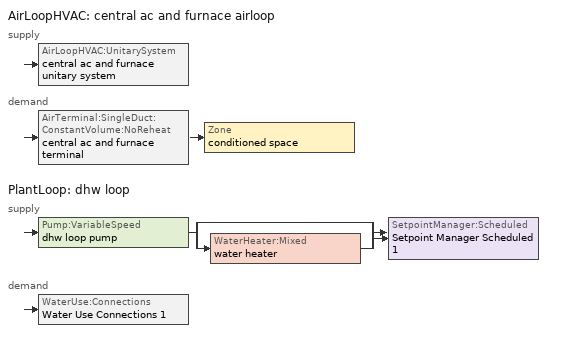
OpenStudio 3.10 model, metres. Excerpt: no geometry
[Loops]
AirLoopHVAC 'central ac and furnace airloop'
 supply: AirLoopHVAC:UnitarySystem 'central ac and furnace unitary system'
 demand: AirTerminal:SingleDuct:ConstantVolume:NoReheat 'central ac and furnace terminal' > Zone 'conditioned space'
PlantLoop 'dhw loop'
 supply: Pump:VariableSpeed 'dhw loop pump' > split
  | bypass
  | WaterHeater:Mixed 'water heater'
  join > SetpointManager:Scheduled 'Setpoint Manager Scheduled 1'
 demand: WaterUse:Connections 'Water Use Connections 1'
[Sizing:Zone]
conditioned space: Zone Cooling Design Supply Air Temperature Input Method=SupplyAirTemperature; Zone Cooling Design Supply Air Temperature {C}=14; Zone Cooling Design Supply Air Temperature Difference {deltaC}=11.11; Zone Heating Design Supply Air Temperature Input Method=SupplyAirTemperature; Zone Heating Design Supply Air Temperature {C}=40; Zone Heating Design Supply Air Temperature Difference {deltaC}=11.11; Zone Cooling Design Supply Air Humidity Ratio {kg-H2O/kg-air}=0.0085; Zone Heating Design Supply Air Humidity Ratio {kg-H2O/kg-air}=0.008; Cooling Design Air Flow Method=DesignDay; Heating Design Air Flow Method=DesignDay; Account for Dedicated Outdoor Air System=No; Dedicated Outdoor Air System Control Strategy=NeutralSupplyAir; Dedicated Outdoor Air Low Setpoint Temperature for Design {C}=autosize; Dedicated Outdoor Air High Setpoint Temperature for Design {C}=autosize; Zone Load Sizing Method=Sensible Load Only No Latent Load; Zone Latent Cooling Design Supply Air Humidity Ratio Input Method=HumidityRatioDifference; Zone Cooling Design Supply Air Humidity Ratio Difference {kgWater/kgDryAir}=0.005; Zone Latent Heating Design Supply Air Humidity Ratio Input Method=HumidityRatioDifference; Zone Humidification Design Supply Air Humidity Ratio Difference {kgWater/kgDryAir}=0.005; Sizing Option=Coincident
[Zone equipment]
conditioned space: central ac and furnace terminal
[Coil:Cooling:DX:SingleSpeed]
central ac and furnace clg coil: Availability Schedule=Always On Discrete; Rated Total Cooling Capacity {W}=19700.8; Rated Sensible Heat Ratio=0.708; Rated COP {W/W}=4.35619; Rated Air Flow Rate {m3/s}=1.00995; Rated Evaporator Fan Power Per Volume Flow Rate 2017 {W/(m3/s)}=773.3; Rated Evaporator Fan Power Per Volume Flow Rate 2023 {W/(m3/s)}=934.4; Total Cooling Capacity Function of Temperature Curve=Cool-CAP-fT1; Total Cooling Capacity Function of Flow Fraction Curve=Cool-CAP-fFF1; Energy Input Ratio Function of Temperature Curve=Cool-EIR-fT1; Energy Input Ratio Function of Flow Fraction Curve=Cool-EIR-fFF1; Part Load Fraction Correlation Curve=Cool-PLF-fPLR1; Minimum Outdoor Dry-Bulb Temperature for Compressor Operation {C}=-25; Nominal Time for Condensate Removal to Begin {s}=1000; Ratio of Initial Moisture Evaporation Rate and Steady State Latent Capacity=1.5; Maximum Cycling Rate {cycles/hr}=3; Latent Capacity Time Constant {s}=45; Condenser Type=AirCooled; Evaporative Condenser Effectiveness=0.9; Evaporative Condenser Air Flow Rate {m3/s}=autosize; Evaporative Condenser Pump Rated Power Consumption {W}=autosize; Crankcase Heater Capacity {W}=53.4992; Maximum Outdoor Dry-Bulb Temperature for Crankcase Heater Operation {C}=10; Basin Heater Capacity {W/K}=0; Basin Heater Setpoint Temperature {C}=2
[Coil:Heating:Gas]
central ac and furnace htg coil: Availability Schedule=Always On Discrete; Gas Burner Efficiency=0.8; Nominal Capacity {W}=45185.4; On Cycle Parasitic Electric Load {W}=0; Off Cycle Parasitic Gas Load {W}=0; Fuel Type=NaturalGas
[EnergyManagementSystem:Sensor]
Name | Output Variable or Output Meter Index Key | Output Variable or Output Meter
central_ac_and_furnace_clg_coil_s | central ac and furnace clg coil | Cooling Coil Total Cooling Energy
central_ac_and_furnace_htg_coil_s | central ac and furnace htg coil | Heating Coil Heating Energy
water_heater_energy | water heater | Water Heater NaturalGas Rate
water_heater_on_cycle_parasitic | water heater | Water Heater On Cycle Parasitic Electricity Rate
water_heater_off_cycle_parasitic | water heater | Water Heater Off Cycle Parasitic Electricity Rate
fridge_tin_s; tin_s | conditioned space | Zone Mean Air Temperature
win_s | conditioned space | Zone Air Humidity Ratio
tout_s | conditioned space | Zone Outdoor Air Drybulb Temperature
conditioned_space_htg_unmet_s | conditioned space | Zone Heating Setpoint Not Met Time
conditioned_space_clg_unmet_s | conditioned space | Zone Cooling Setpoint Not Met Time
[EnergyManagementSystem:Program]
total_loads_program: Set loads_htg_tot = 0; Set loads_clg_tot = 0; If htg_load_cond > 0; Set loads_htg_tot = loads_htg_tot + (htg_load_cond - clg_load_cond) * 1.0; Set loads_htg_tot = loads_htg_tot + (htg_load_duct - clg_load_duct) * 1.0; EndIf; Set loads_htg_tot = (@Max loads_htg_tot 0); If clg_load_cond > 0; Set loads_clg_tot = loads_clg_tot + (clg_load_cond - htg_load_cond) * 1.0; Set loads_clg_tot = loads_clg_tot + (clg_load_duct - htg_load_duct) * 1.0; EndIf; Set loads_clg_tot = (@Max loads_clg_tot 0)
total_airflows_program: Set total_infil_flow_rate = 0; Set total_mechvent_flow_rate = 0; Set total_natvent_flow_rate = 0; Set total_whf_flow_rate = 0; Set total_infil_flow_rate = total_infil_flow_rate + (infil_program_Qinf * 1); Set total_mechvent_flow_rate = total_mechvent_flow_rate + (infil_program_Qfan * 1); Set total_natvent_flow_rate = total_natvent_flow_rate + (natural_vent_program_Qnv * 1); Set total_whf_flow_rate = total_whf_flow_rate + (natural_vent_program_Qwhf * 1)
[EnergyManagementSystem:ProgramCallingManager]
central_ac_and_furnace_supply_fan_disaggregate_program_calling_manager: EndOfSystemTimestepBeforeHVACReporting; central_ac_and_furnace_supply_fan_disaggregate_program
central_ac_and_furnace_supply_fan_disaggregate_program_calling_manager 1: EndOfSystemTimestepBeforeHVACReporting; central_ac_and_furnace_supply_fan_disaggregate_program_1
water_heater_EC_adj_ProgramManager: EndOfSystemTimestepBeforeHVACReporting; water_heater_EC_adj
fridge_schedule_program_calling_manager: BeginZoneTimestepAfterInitHeatBalance; fridge_schedule_program
central_ac_and_furnace_airloop_0_duct_program_calling_manager: EndOfSystemTimestepAfterHVACReporting; central_ac_and_furnace_airloop_0_duct_program
natural_vent_program_calling_manager: BeginZoneTimestepAfterInitHeatBalance; natural_vent_program
crawlspace_unvented_1_duct_leakage_imbalance_infil_program_calling_manager: BeginZoneTimestepAfterInitHeatBalance; crawlspace_unvented_1_duct_leakage_imbalance_infil_program
infil_program_calling_manager: BeginZoneTimestepAfterInitHeatBalance; infil_program
unmet_hours_program_calling_manager: EndOfZoneTimestepBeforeZoneReporting; unmet_hours_program
total_loads_program_calling_manager: EndOfZoneTimestepAfterZoneReporting; total_loads_program
total_airflows_program_calling_manager: EndOfZoneTimestepAfterZoneReporting; total_airflows_program
[EnergyManagementSystem:OutputVariable] Type of Data in Variable=Summed; Update Frequency=SystemTimestep; Units=J
Name | EMS Variable | EMS Program or Subroutine
central ac and furnace supply fan disaggregate clg | central_ac_and_furnace_supply_fan_clg | central_ac_and_furnace_supply_fan_disaggregate_program
central ac and furnace supply fan disaggregate htg primary | central_ac_and_furnace_supply_fan_primary_htg | central_ac_and_furnace_supply_fan_disaggregate_program_1
[AirLoopHVAC:UnitarySystem]
central ac and furnace unitary system: Control Type=Load; Controlling Zone or Thermostat Location=conditioned space; Dehumidification Control Type=None; Availability Schedule=Always On Discrete; Supply Fan=central ac and furnace supply fan; Fan Placement=BlowThrough; Supply Air Fan Operating Mode Schedule=central ac and furnace auto fan schedule; Heating Coil=central ac and furnace htg coil; DX Heating Coil Sizing Ratio=1; Cooling Coil=central ac and furnace clg coil; Use DOAS DX Cooling Coil=No; DOAS DX Cooling Coil Leaving Minimum Air Temperature {C}=2; Latent Load Control=SensibleOnlyLoadControl; Supply Air Flow Rate Method During Cooling Operation=SupplyAirFlowRate; Supply Air Flow Rate During Cooling Operation {m3/s}=0.908971; Supply Air Flow Rate Method During Heating Operation=SupplyAirFlowRate; Supply Air Flow Rate During Heating Operation {m3/s}=1.45549; Supply Air Flow Rate Method When No Cooling or Heating is Required=SupplyAirFlowRate; Supply Air Flow Rate When No Cooling or Heating is Required {m3/s}=0; No Load Supply Air Flow Rate Control Set To Low Speed=Yes; Maximum Supply Air Temperature {C}=48.8889; Maximum Outdoor Dry-Bulb Temperature for Supplemental Heater Operation {C}=21; Ancilliary On-Cycle Electric Power {W}=0; Ancilliary Off-Cycle Electric Power {W}=0
[AirLoopHVAC]
central ac and furnace airloop: Availability Schedule=Always On Discrete; Design Supply Air Flow Rate {m3/s}=1.45549; Design Return Air Flow Fraction of Supply Air Flow=1
[Sizing:System]
central ac and furnace airloop: Central Heating Maximum System Air Flow Ratio=0.3; Preheat Design Temperature {C}=7; Preheat Design Humidity Ratio {kg-H2O/kg-Air}=0.008; Precool Design Temperature {C}=12.8; Precool Design Humidity Ratio {kg-H2O/kg-Air}=0.008; Central Cooling Design Supply Air Temperature {C}=12.8; Central Heating Design Supply Air Temperature {C}=16.7; 100% Outdoor Air in Cooling=Yes; 100% Outdoor Air in Heating=Yes; Central Cooling Design Supply Air Humidity Ratio {kg-H2O/kg-Air}=0.0085; Zone Maximum Outdoor Air Fraction=1; Cooling Supply Air Flow Rate Per Floor Area {m3/s-m2}=0.00996765; Cooling Fraction of Autosized Cooling Supply Air Flow Rate=1; Cooling Supply Air Flow Rate Per Unit Cooling Capacity {m3/s-W}=3.94755e-05; Heating Supply Air Flow Rate Per Floor Area {m3/s-m2}=0.00996765; Heating Fraction of Autosized Heating Supply Air Flow Rate=1; Heating Fraction of Autosized Cooling Supply Air Flow Rate=1; Heating Supply Air Flow Rate Per Unit Heating Capacity {m3/s-W}=3.15882e-05; Cooling Design Capacity Method=CoolingDesignCapacity; Cooling Design Capacity {W}=autosize; Cooling Design Capacity Per Floor Area {W/m2}=234.7; Fraction of Autosized Cooling Design Capacity=1; Heating Design Capacity Method=HeatingDesignCapacity; Heating Design Capacity {W}=autosize; Heating Design Capacity Per Floor Area {W/m2}=157; Fraction of Autosized Heating Design Capacity=1; Central Cooling Capacity Control Method=OnOff; Occupant Diversity=autosize
[AirTerminal:SingleDuct:ConstantVolume:NoReheat]
central ac and furnace terminal: Availability Schedule=Always On Discrete; Maximum Air Flow Rate {m3/s}=1.45549
[External:File]
External File 1: File=in.schedules.csv
[ElectricEquipment:Definition] Design Level Calculation Method=EquipmentLevel
Name | Design Level {W} | Fraction Latent | Fraction Radiant | Fraction Lost
clothes washer | 278.724 | 0.03 | 0.162 | 0.7
dishwasher | 550.531 | 0.3 | 0.18 | 0.4
[PlantLoop]
dhw loop: Fluid Type=Water; Glycol Concentration=0; Maximum Loop Flow Rate {m3/s}=0.01; Plant Loop Volume {m3}=0.003; Load Distribution Scheme=Optimal
[Sizing:Plant]
dhw loop: Loop Type=Heating; Design Loop Exit Temperature {C}=52.6667; Loop Design Temperature Difference {deltaC}=5.55556; Sizing Option=NonCoincident; Zone Timesteps in Averaging Window=1; Coincident Sizing Factor Mode=None
[Pump:VariableSpeed]
dhw loop pump: Rated Flow Rate {m3/s}=0.01; Rated Pump Head {Pa}=1; Rated Power Consumption {W}=0; Motor Efficiency=0.85; Fraction of Motor Inefficiencies to Fluid Stream=0; Coefficient 1 of the Part Load Performance Curve=0; Coefficient 2 of the Part Load Performance Curve=1; Coefficient 3 of the Part Load Performance Curve=0; Coefficient 4 of the Part Load Performance Curve=0; Minimum Flow Rate {m3/s}=0; Pump Control Type=Intermittent; Skin Loss Radiative Fraction=0.5; Design Power Sizing Method=PowerPerFlowPerPressure; Design Electric Power per Unit Flow Rate {W/(m3/s)}=348701.1; Design Shaft Power per Unit Flow Rate per Unit Head {W-s/m3-Pa}=1.28205; Design Minimum Flow Rate Fraction=0
[SetpointManager:Scheduled]
Setpoint Manager Scheduled 1: Control Variable=Temperature; Schedule=dhw temp
[WaterHeater:Mixed]
water heater: Tank Volume {m3}=0.143846; Setpoint Temperature Schedule=water heater setpoint; Deadband Temperature Difference {deltaC}=2; Maximum Temperature Limit {C}=99; Heater Control Type=Cycle; Heater Maximum Capacity {W}=10550.6; Heater Minimum Capacity {W}=0; Heater Fuel Type=NaturalGas; Heater Thermal Efficiency=0.788405; Off Cycle Parasitic Fuel Consumption Rate {W}=0; Off Cycle Parasitic Fuel Type=Electricity; Off Cycle Parasitic Heat Fraction to Tank=0; On Cycle Parasitic Fuel Consumption Rate {W}=0; On Cycle Parasitic Fuel Type=Electricity; On Cycle Parasitic Heat Fraction to Tank=0; Ambient Temperature Indicator=ThermalZone; Ambient Temperature Thermal Zone=conditioned space; Off Cycle Loss Coefficient to Ambient Temperature {W/K}=2.36462; Off Cycle Loss Fraction to Thermal Zone=0.91; On Cycle Loss Coefficient to Ambient Temperature {W/K}=2.36462; On Cycle Loss Fraction to Thermal Zone=1; Use Side Effectiveness=1; Source Side Effectiveness=1; Use Side Design Flow Rate {m3/s}=autosize; Source Side Design Flow Rate {m3/s}=autosize; Indirect Water Heating Recovery Time {hr}=1.5; Source Side Flow Control Mode=IndirectHeatPrimarySetpoint
[WaterHeater:Sizing]
water heater: Design Mode=PeakDraw; Time Storage Can Meet Peak Draw {hr}=0.538503; Time for Tank Recovery {hr}=0; Nominal Tank Volume for Autosizing Plant Connections {m3}=1
[EnergyManagementSystem:Actuator]
Name | Actuated Component | Actuated Component Type | Actuated Component Control Type
fridge_schedule_act | fridge schedule | Schedule:Constant | Schedule Value
central_ac_and_furnace_airloop_0_ZoneMixDZToCond_mix_act | central ac and furnace airloop_0 ZoneMixDZToCond mix | ZoneMixing | Air Exchange Flow Rate
central_ac_and_furnace_airloop_0_ZoneMixCondToDZ_mix_act | central ac and furnace airloop_0 ZoneMixCondToDZ mix | ZoneMixing | Air Exchange Flow Rate
natural_vent_flow_act | natural vent flow | Zone Infiltration | Air Exchange Flow Rate
whole_house_fan_flow_act | whole house fan flow | Zone Infiltration | Air Exchange Flow Rate
whole_house_fan_mix_act | whole house fan mix | ZoneMixing | Air Exchange Flow Rate
crawlspace_unvented_1_duct_leakage_imbalance_infil_flow_act | crawlspace_unvented 1 duct leakage imbalance infil flow | Zone Infiltration | Air Exchange Flow Rate
infil_flow_act | infil flow | Zone Infiltration | Air Exchange Flow Rate
[WaterUse:Connections]
Water Use Connections 1: Drain Water Heat Exchanger Type=None; Drain Water Heat Exchanger Destination=Plant; Water Use Equipment Name 1=dhw fixtures; Water Use Equipment Name 2=dhw distribution waste; Water Use Equipment Name 3=clothes washer; Water Use Equipment Name 4=dishwasher
[WaterUse:Equipment:Definition]
Name | Peak Flow Rate {m3/s} | Target Temperature Schedule
dhw fixtures | 1.7507e-05 | mixed water temperature schedule
dhw distribution waste | 6.29272e-06 | mixed water temperature schedule
clothes washer | 1.55684e-06
dishwasher | 3.87963e-06
[WaterUse:Equipment]
Name | Water Use Equipment Definition | Flow Rate Fraction Schedule
dhw fixtures | dhw fixtures | hot_water_fixtures
dhw distribution waste | dhw distribution waste | hot_water_fixtures
clothes washer | clothes washer | hot_water_clothes_washer
dishwasher | dishwasher | hot_water_dishwasher
[EnergyManagementSystem:InternalVariable]
central_ac_and_furnace_airloop_max_sup_fan_mfr: Internal Data Index Key=central ac and furnace supply fan; Internal Data Type=Fan Maximum Mass Flow Rate
[AirLoopHVAC:ReturnPlenum]
Air Loop HVAC Return Plenum 1: ThermalZone=central ac and furnace airloop ret air zone
[EnergyManagementSystem:Subroutine]
central_ac_and_furnace_airloop_0_duct_subroutine: Set AH_MFR = central_ac_and_furnace_airloop_AH_MFR / 1; If AH_MFR > 0; Set AH_Tout = central_ac_and_furnace_airloop_AH_Tout; Set AH_Wout = central_ac_and_furnace_airloop_AH_Wout; Set RA_T = central_ac_and_furnace_airloop_RA_T; Set RA_W = central_ac_and_furnace_airloop_Ra_W; Set Fan_RTF = central_ac_and_furnace_airloop_Fan_RTF; Set DZ_T = central_ac_and_furnace_airloop_0_DZ_T; Set DZ_W = central_ac_and_furnace_airloop_0_DZ_W; Set AH_VFR = central_ac_and_furnace_airloop_AH_VFR / 1; Set h_SA = (@HFnTdbW AH_Tout AH_Wout); Set h_RA = (@HFnTdbW RA_T RA_W); Set h_fg = (@HfgAirFnWTdb AH_Wout AH_Tout); Set h_DZ = (@HFnTdbW DZ_T DZ_W); Set air_cp = 1006.0; Set f_sup = 0.2; Set f_ret = 0.1; Set sup_lk_mfr = f_sup * AH_MFR; Set ret_lk_mfr = f_ret * AH_MFR; Set SupTotLkToCond = sup_lk_mfr*(h_RA - h_SA); Set SupLatLkToCond = sup_lk_mfr*h_fg*(RA_W-AH_Wout); Set SupSensLkToCond = SupTotLkToCond-SupLatLkToCond; Set supply_ua = 418.897; Set eTm = 0-((Fan_RTF/(AH_MFR*air_cp))*supply_ua); Set t_sup = DZ_T+((AH_Tout-DZ_T)*(@Exp eTm)); Set SupCondToCond = AH_MFR*air_cp*(t_sup-AH_Tout); Set SupCondToDZ = 0-SupCondToCond; Set return_ua = 77.574; Set eTm = 0-((Fan_RTF/(AH_MFR*air_cp))*return_ua); Set t_ret = DZ_T+((RA_T-DZ_T)*(@Exp eTm)); Set RetCondToRP = AH_MFR*air_cp*(t_ret-RA_T); Set RetCondToDZ = 0-RetCondToRP; Set RetLatLkToRP = 0; Set RetSensLkToRP = ret_lk_mfr*air_cp*(DZ_T-RA_T); Set SupTotLkToDZ = sup_lk_mfr*(h_SA-h_DZ); Set SupLatLkToDZ = sup_lk_mfr*h_fg*(AH_Wout-DZ_W); Set SupSensLkToDZ = SupTotLkToDZ-SupLatLkToDZ; Set FracOutsideToCond = 0.5; Set FracOutsideToDZ = 0.0; Set FracCondToOutside = 0.0; Set FracDZToOutside = 0.5; Set FracDZToCond = 0.5; Set FracCondToDZ = 0.0; Set lk_imbal_vfr = @ABS(f_sup - f_ret) * AH_VFR; Set ImbalLkCondToDZ = lk_imbal_vfr * FracCondToDZ; Set ImbalLkDZToCond = lk_imbal_vfr * FracDZToCond; Set ImbalLkOutsideToCond = lk_imbal_vfr * FracOutsideToCond; Set ImbalLkOutsideToDZ = lk_imbal_vfr * FracOutsideToDZ; Set ImbalLkCondToOutside = lk_imbal_vfr * FracCondToOutside; Set ImbalLkDZToOutside = lk_imbal_vfr * FracDZToOutside; Else; Set SupLatLkToCond = 0; Set SupSensLkToCond = 0; Set SupCondToCond = 0; Set RetCondToRP = 0; Set RetLatLkToRP = 0; Set RetSensLkToRP = 0; Set RetCondToDZ = 0; Set SupCondToDZ = 0; Set SupLatLkToDZ = 0; Set SupSensLkToDZ = 0; Set ImbalLkCondToDZ = 0; Set ImbalLkDZToCond = 0; Set ImbalLkOutsideToCond = 0; Set ImbalLkOutsideToDZ = 0; Set ImbalLkCondToOutside = 0; Set ImbalLkDZToOutside = 0; EndIf; Set central_ac_and_furnace_airloop_0_SupLatLkToCond = SupLatLkToCond; Set central_ac_and_furnace_airloop_0_SupSensLkToCond = SupSensLkToCond; Set central_ac_and_furnace_airloop_0_SupCondToLv = SupCondToCond; Set central_ac_and_furnace_airloop_0_RetCondToRP = RetCondToRP; Set central_ac_and_furnace_airloop_0_RetLatLkToRP = RetLatLkToRP; Set central_ac_and_furnace_airloop_0_RetSensLkToRP = RetSensLkToRP; Set central_ac_and_furnace_airloop_0_RetCondToDZ = RetCondToDZ; Set central_ac_and_furnace_airloop_0_SupCondToDZ = SupCondToDZ; Set central_ac_and_furnace_airloop_0_SupLatLkToDZ = SupLatLkToDZ; Set central_ac_and_furnace_airloop_0_SupSensLkToDZ = SupSensLkToDZ; Set central_ac_and_furnace_airloop_0_ZoneMixCondToDZ = ImbalLkCondToDZ; Set central_ac_and_furnace_airloop_0_ZoneMixDZToCond = ImbalLkDZToCond; Set central_ac_and_furnace_airloop_0_DuctImbalLkSupFanEquivCond = ImbalLkCondToOutside; Set central_ac_and_furnace_airloop_0_DuctImbalLkExhFanEquivCond = ImbalLkOutsideToCond; Set central_ac_and_furnace_airloop_0_DuctImbalLkSupFanEquivDZ = ImbalLkDZToOutside; Set central_ac_and_furnace_airloop_0_DuctImbalLkExhFanEquivDZ = ImbalLkOutsideToDZ
[Table:Lookup]
Cool-CAP-fT1: None, 1, 0, Dimensionless, 1.1555, 1.1379, 1.0801, 1.02229, 0.970436, 0.946306, 0.922102, 1.27629, 1.25685, 1.193, 1.12915, 1.06531, 1.03265, 1, 1.42033, 1.39869, 1.32764, 1.25659, 1.18485, 1.14801, 1.11129
Cool-EIR-fT1: None, 1, 0, Dimensionless, 0.261121, 0.265161, 0.430385, 0.614296, 0.825396, 0.944688, 1.07061, 0.246779, 0.250597, 0.406746, 0.580556, 0.775194, 0.88405, 1, 0.213088, 0.216384, 0.351215, 0.501296, 0.675051, 0.77678, 0.886851
[Curve:Quadratic] Minimum Value of x=0
Name | Coefficient1 Constant | Coefficient2 x | Coefficient3 x**2 | Maximum Value of x | Minimum Curve Output | Maximum Curve Output
Cool-CAP-fFF1 | 0.718664 | 0.417974 | -0.136638 | 2 | 0 | 2
Cool-EIR-fFF1 | 1.14349 | -0.13944 | -0.00404779 | 2 | 0 | 2
Cool-PLF-fPLR1 | 0.92 | 0.08 | 0 | 1 | 0.7 | 1
[Schedule:Constant]
Name | Value
Always On Discrete | 1
central ac and furnace auto fan schedule; fridge schedule | 0
dhw temp; water heater setpoint | 52.6667
mixed water temperature schedule | 40.5556
[Schedule:File] External File=External File 1; Rows to Skip at Top=1; Number of Hours of Data=8760; Interpolate to Timestep=Yes; Minutes per Item=60; Translate File With Relative Path=Yes
Name | Column Number
dishwasher | 8
hot_water_fixtures | 13
hot_water_clothes_washer | 9
hot_water_dishwasher | 7
